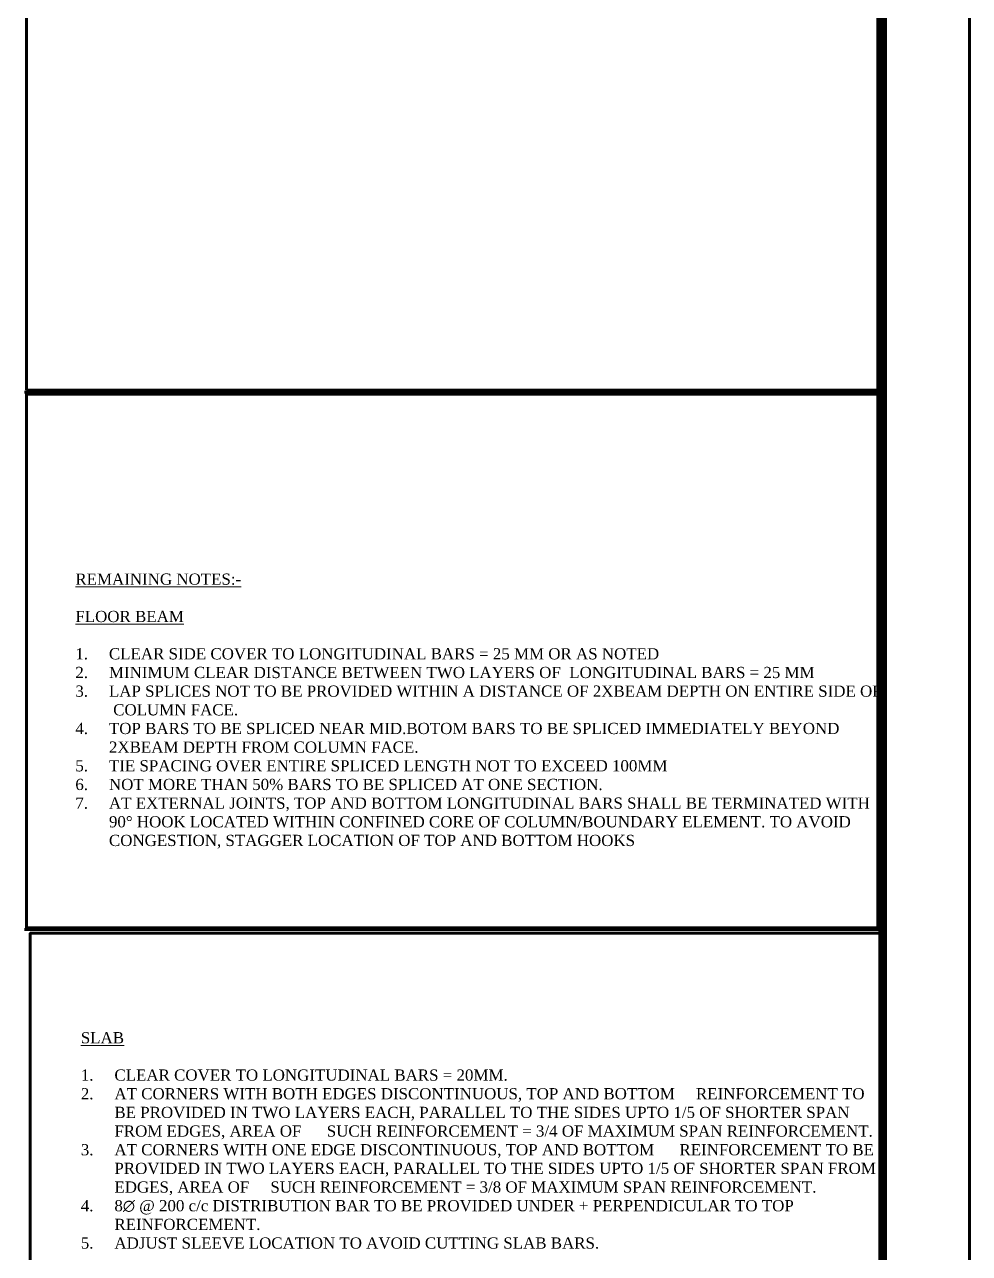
# Model space of a CAD drawing. Header units: inches. Extents: x 897 to 49934, y -34925 to -18564.
# Drawn here: x 26514 to 27020, y -25088 to -24429 of the extents above; entities that cross this region are included whole.
import ezdxf

# ---------------------------------------------------------------- set-up
doc = ezdxf.new("R2010")
doc.units = ezdxf.units.IN
doc.header["$LTSCALE"] = 35
doc.header["$MEASUREMENT"] = 0
for name, color, linetype, lineweight in [('SES- Door&Window', 21, 'Continuous', 15), ('SES-SHEETS', 7, 'Continuous', 60), ('SES-TEXT', 3, 'Continuous', 20)]:
    doc.layers.add(name, color=color, linetype=linetype, lineweight=lineweight)
doc.styles.add('SES-ARAIL', font='times.ttf', dxfattribs={"height": 6})

# ---------------------------------------------------------------- blocks, each defined once
blk = doc.blocks.new('s1')
at = {"layer": 'SES-SHEETS'}
for p, q in [((16863.88, -14166.64), (17322.23, -14166.64)), ((16863.88, -14454.64), (17322.23, -14454.64))]:
    blk.add_line(p, q, dxfattribs=at)
at = {"layer": 'SES-SHEETS', "color": 8}
blk.add_lwpolyline([(14202.23, -12888.64), (17370.23, -12888.64), (17370.23, -15126.64), (14202.23, -15126.64)], close=True, dxfattribs=at)
at = {"layer": 'SES-SHEETS'}
for points in [[(14295.23, -12933.64), (17325.23, -12933.64), (17325.23, -15081.64), (14295.23, -15081.64)], [(14296.23, -12934.64), (17324.23, -12934.64), (17324.23, -15080.64), (14296.23, -15080.64)], [(14297.23, -12935.64), (17323.23, -12935.64), (17323.23, -15079.64), (14297.23, -15079.64)], [(14298.23, -12936.64), (17322.23, -12936.64), (17322.23, -15078.64), (14298.23, -15078.64)], [(16864.88, -14165.64), (17321.23, -14165.64), (17321.23, -13879.64), (16864.88, -13879.64)], [(16864.88, -14453.64), (17321.23, -14453.64), (17321.23, -14167.64), (16864.88, -14167.64)], [(16866.88, -14771.39), (17323.23, -14771.39), (17323.23, -14456.59), (16866.88, -14456.59)]]:
    blk.add_lwpolyline(points, close=True, dxfattribs=at)

msp = doc.modelspace()

# ---------------------------------------------------------------- block references
at = {"layer": 'SES- Door&Window'}
msp.add_blockref('s1', (9649.81, -10459.76), dxfattribs=at)

# ---------------------------------------------------------------- texts
at = {"layer": 'SES-TEXT', "color": 3, "char_height": 6, "width": 432.1175, "attachment_point": 1, "style": 'SES-ARAIL'}
for s, insert in [('{\\LREMAINING NOTES:- \\P\\PFLOOR BEAM }\\P\\P\\pxi-3,l3,t3;1.^ICLEAR SIDE COVER TO LONGITUDINAL BARS = 25 MM OR AS NOTED \\P2.^IMINIMUM CLEAR DISTANCE BETWEEN TWO LAYERS OF  LONGITUDINAL BARS = 25 MM \\P3.^ILAP SPLICES NOT TO BE PROVIDED WITHIN A DISTANCE OF 2XBEAM DEPTH ON ENTIRE SIDE OF  COLUMN FACE. \\P4.^ITOP BARS TO BE SPLICED NEAR MID.BOTOM BARS TO BE SPLICED IMMEDIATELY BEYOND 2XBEAM DEPTH FROM COLUMN FACE. \\P5.^ITIE SPACING OVER ENTIRE SPLICED LENGTH NOT TO EXCEED 100MM \\P6.^INOT MORE THAN 50% BARS TO BE SPLICED AT ONE SECTION. \\P7.^IAT EXTERNAL JOINTS, TOP AND BOTTOM LONGITUDINAL BARS SHALL BE TERMINATED WITH 90° HOOK LOCATED WITHIN CONFINED CORE OF COLUMN/BOUNDARY ELEMENT. TO AVOID CONGESTION, STAGGER LOCATION OF TOP AND BOTTOM HOOKS', (26540.9, -24723.59)), ('{\\LSLAB } \\P\\P\\pxi-3,l3,t3;1.^ICLEAR COVER TO LONGITUDINAL BARS = 20MM.\\P2.^IAT CORNERS WITH BOTH EDGES DISCONTINUOUS, TOP AND BOTTOM     REINFORCEMENT TO BE PROVIDED IN TWO LAYERS EACH, PARALLEL TO THE SIDES UPTO 1/5 OF SHORTER SPAN FROM EDGES, AREA OF      SUCH REINFORCEMENT = 3/4 OF MAXIMUM SPAN REINFORCEMENT.  \\P3.^IAT CORNERS WITH ONE EDGE DISCONTINUOUS, TOP AND BOTTOM      REINFORCEMENT TO BE PROVIDED IN TWO LAYERS EACH, PARALLEL TO THE SIDES UPTO 1/5 OF SHORTER SPAN FROM EDGES, AREA OF     SUCH REINFORCEMENT = 3/8 OF MAXIMUM SPAN REINFORCEMENT. \\P4.^I8∅ @ 200 c/c DISTRIBUTION BAR TO BE PROVIDED UNDER + PERPENDICULAR TO TOP REINFORCEMENT. \\P5.^IADJUST SLEEVE LOCATION TO AVOID CUTTING SLAB BARS.', (26543.83, -24969.36))]:
    msp.add_mtext(s, dxfattribs=dict(at, insert=insert))

doc.saveas('drawing.dxf')
